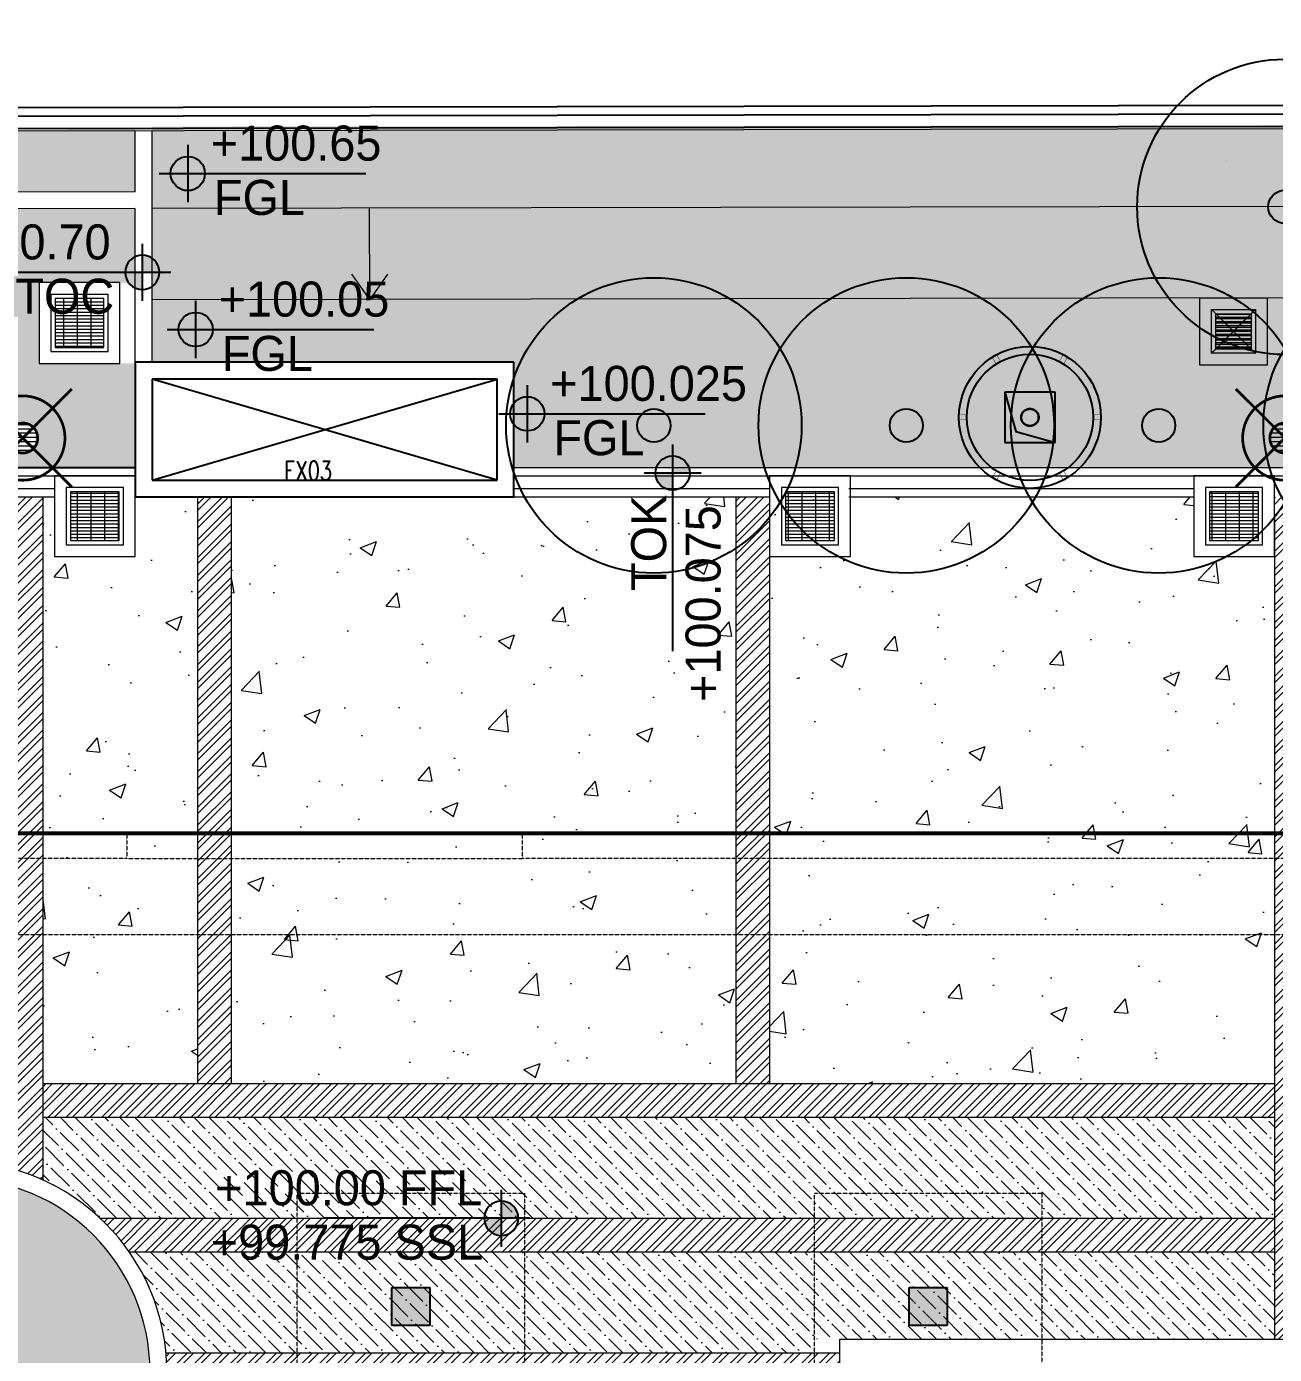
# Model space of a CAD drawing. Header units: millimetres. Extents: x 7964926 to 16080295, y -6277184 to -2986664.
# Drawn here: x 8022345 to 8037176, y -3092254 to -3076468 of the extents above; entities that cross this region are included whole.
import ezdxf

# ---------------------------------------------------------------- set-up
doc = ezdxf.new("R2010")
doc.units = ezdxf.units.MM
doc.header["$LTSCALE"] = 2000
doc.header["$MEASUREMENT"] = 0
for name, pattern in [('( Hidden )', [0.375, 0.25, -0.125]), ('1', [0, 0, 0]), ('DASHDOT', [1, 0.5, -0.25, 0, -0.25]), ('DASHED2', [0.375, 0.25, -0.125]), ('HIDDEN', [0.375, 0.25, -0.125])]:
    doc.linetypes.add(name, pattern=pattern)
for name, color, linetype in [('a-col', 8, 'DASHED2'), ('a-cutout', 8, 'Continuous'), ('a-hat col', 252, 'Continuous'), ('a-text m', 8, 'Continuous'), ('a-wall', 8, 'Continuous'), ('L - proposed trees', 74, 'Continuous'), ('L-FL', 7, 'Continuous'), ('PS$RCP', 8, 'DASHDOT')]:
    doc.layers.add(name, color=color, linetype=linetype)
for name, color, linetype, lineweight in [('BASEMENT EDGE', 4, 'Continuous', 5), ('L - paving', 9, 'Continuous', 5), ('L- MS column', 7, 'Continuous', 20), ('L-CHAMBERS', 50, 'Continuous', 5), ('L-compound wall', 7, 'Continuous', 20), ('L-ELE 1', 24, 'Continuous', 20), ('L-ELE 2', 30, 'Continuous', 15), ('L-ELE 4', 27, 'Continuous', 9), ('L-HATCH-1', 9, 'Continuous', 5), ('L-kerb', 24, 'Continuous', 13), ('L-LAWN HATCH', 96, 'Continuous', 5), ('L-lights', 213, 'Continuous', 0), ('L-Paver 400x400', 250, '1', 13), ('L-SHRUBS', 96, 'Continuous', 18), ('STR-Capital', 8, 'Continuous', 15), ('STR-Column', 250, 'Continuous', 15), ('STR-Podium Beam', 8, 'Continuous', 15), ('STR-Podium Column', 250, 'Continuous', 15), ('STR-Retaining Wall', 250, 'HIDDEN', 15)]:
    doc.layers.add(name, color=color, linetype=linetype, lineweight=lineweight)
doc.styles.add('a-100 txt m', font='romans.shx', dxfattribs={"width": 0.75, "height": 300})
doc.styles.add('Arial narrow', font='ARIALN.TTF')
doc.styles.add('Century Gothic', font='GOTHIC.TTF')
doc.styles.get("Standard").update_dxf_attribs({"font": 'romans.shx', "width": 0.75})
doc.dimstyles.new('150MM TEXT', dxfattribs={"dimtxt": 350, "dimasz": 200, "dimexe": 0, "dimexo": 0, "dimgap": 0, "dimtad": 0, "dimdec": 0, "dimdsep": 46, "dimtxsty": 'Arial narrow', "dimblk": 'ARCHTICK', "dimcen": 100, "dimclrd": 256, "dimclre": 8, "dimclrt": 6, "dimadec": 0, "dimazin": 0, "dimtfac": 1, "dimtdec": 0, "dimtofl": 0, "dimtmove": 1, "dimatfit": 3, "dimfxl": 375, "dimlwd": -1, "dimlwe": 9, "dimarcsym": 0})
pattern_1 = [(90, (0, 0), (-212.1320343, 212.1320343), [56.25, -368.0140689]), (45, (0, 0), (-212.1320343559643, 212.1320343559643), [56.25, -243.75]), (135, (0, 0), (-212.1320343559643, -212.1320343559642), [56.25, -243.75])]
pattern_2 = [(135, (0, 0), (-243.0679560328757, 66.29126073623884), [312.5, -62.5, 0, -62.5])]
pattern_3 = [(49.99999999999999, (0, 0), (1972.465502152072, -172.5683712021365), [206.25, -2268.75]), (355, (0, 0), (-381.56616743575, 2068.528367675033), [165, -1815]), (100.45144446, (164.37212275, -14.380696), (1590.899328499558, 1895.959975163731), [175.285528, -1928.140808]), (46.18420000000002, (0, 550), (2934.913659346824, -455.1780221809605), [309.3749999999999, -3403.125]), (96.63563549, (244.57604875, 512.06840575), (2570.320350604128, 2678.826152130014), [262.9284405, -2892.21284]), (351.1841639899999, (0, 550), (2570.320348900626, 2678.826150742473), [247.5, -2722.50000275]), (21, (275, 412.5), (1641.49439332577, -1107.201949329682), [206.25, -2268.75]), (326.0000000000001, (275, 412.5), (669.1171627843497, 1994.162623878846), [165, -1815]), (71.45144474, (411.7911985, 320.2331715), (2310.61153600742, 886.9606702174731), [175.2855225, -1928.140808]), (37.50000000000001, (0, 0), (33.43960212254934, 915.4580980361065), [0, -1793, 0, -1842.5, 0, -1821.875]), (7.499999999999999, (0, 0), (723.4412279659086, 1084.632207676491), [0, -1050.5, 0, -1751.75, 0, -694.375]), (327.5, (-613.25, 0), (1468.011699474125, -62.02589726954433), [0, -687.5, 0, -2145, 0, -2846.25]), (317.5, (-888.25, 0), (1603.761965691562, 275.2887014138738), [0, -893.75, 0, -1424.5, 0, -2021.25])]
pattern_4 = [(45, (0, 0), (-106.0660171779821, 106.0660171779821), []), (45, (0, 75), (-106.0660171779821, 106.0660171779821), [])]

# ---------------------------------------------------------------- blocks, each defined once
blk = doc.blocks.new('basement - column')
at = {"layer": 'a-hat col'}
h = blk.add_hatch(color=256, dxfattribs=at)
h.dxf.hatch_style = 1
h.paths.add_polyline_path([(39049.99999997858, -5399.308299992699), (38599.99999997858, -5399.308299992699), (38599.99999997858, -5849.308299992699), (39049.99999997858, -5849.308299992699)])
h = blk.add_hatch(color=256, dxfattribs=at)
h.dxf.hatch_style = 1
h.paths.add_polyline_path([(45199.99999997113, -5399.308299992234), (44749.9999999702, -5399.308299992234), (44749.9999999702, -5849.308299992234), (45199.99999997113, -5849.308299992234)])
at = {"layer": 'a-col', "linetype": 'DASHED2', "ltscale": 0.001}
for points in [[(38599.99999997858, -5399.308299992699), (39049.99999997858, -5399.308299992699), (39049.99999997858, -5849.308299992699), (38599.99999997858, -5849.308299992699)], [(44749.9999999702, -5399.308299992234), (45199.99999997113, -5399.308299992234), (45199.99999997113, -5849.308299992234), (44749.9999999702, -5849.308299992234)]]:
    blk.add_lwpolyline(points, close=True, dxfattribs=at)
blk = doc.blocks.new('tree14 pp')
at = {"layer": 'L - proposed trees', "ltscale": 2000}
for radius in [1275.302534825622, 143.4666385081149]:
    blk.add_circle((-1172.818588513415, 1330.713593520573), radius, dxfattribs=at)
blk = doc.blocks.new('CHAMBERS')
at = {"layer": 'L-Paver 400x400', "true_color": 0x636466}
h = blk.add_hatch(dxfattribs=at)
h.set_pattern_fill('ANSI32', color=251, scale=135, angle=315)
h.set_pattern_definition([(0, (0.4799343226477504, 1.417475164402276), (1.4210854715202e-14, 50.62500000000001), []), (0, (17.35493429470807, -15.45752480719239), (1.4210854715202e-14, 50.62500000000001), [])])
h.paths.add_polyline_path([(7999084.227367846, -3148057.704323237), (7998664.227367677, -3148057.704323237), (7998664.227367676, -3148477.704323041), (7999084.227367845, -3148477.704323041)])
at = {"layer": 'L-CHAMBERS', "color": 42}
for points in [[(7999274.227367846, -3148667.704323237), (7998474.227367848, -3148667.704323237), (7998474.227367848, -3147867.704323237), (7999274.227367846, -3147867.704323237)], [(7999134.227367846, -3148527.704323237), (7998614.227367848, -3148527.704323237), (7998614.227367848, -3148007.704323237), (7999134.227367846, -3148007.704323237)], [(7999084.227367846, -3148477.704323237), (7998664.227367848, -3148477.704323237), (7998664.227367848, -3148057.704323237), (7999084.227367846, -3148057.704323237)]]:
    blk.add_lwpolyline(points, close=True, dxfattribs=at)
at = {"layer": 'L-Paver 400x400', "color": 251, "linetype": '( Hidden )', "ltscale": 0.005, "true_color": 0x636466}
for p, q in [((7998614.227367848, -3148007.704323238), (7999134.227367847, -3148527.704323237)), ((7998614.227367847, -3148527.704323237), (7999134.227367847, -3148007.704323237))]:
    blk.add_line(p, q, dxfattribs=at)
blk = doc.blocks.new('A$C3B983C50')
at = {"layer": 'PS$RCP', "linetype": 'ByBlock', "const_width": 5}
for points in [[(-447.8557621135325, 715.7089344431206), (-400.9807621135325, 634.5190528383293)], [(-395.8942378864661, 745.7089344431205), (-349.0192378864662, 664.5190528383292)], [(395.8942378864674, 745.7089344431199), (349.0192378864673, 664.5190528383288)], [(447.8557621135336, 715.7089344431198), (400.9807621135336, 634.5190528383287)], [(-843.75, 30.0000000000001), (-750, 30.0000000000001)], [(843.75, 29.99999999999979), (750, 29.99999999999979)], [(-843.75, -29.9999999999999), (-750, -29.9999999999999)], [(843.75, -30.00000000000021), (750, -30.00000000000021)], [(-447.8557621135334, -715.70893444312), (-400.9807621135333, -634.519052838329)], [(-395.8942378864671, -745.70893444312), (-349.019237886467, -664.519052838329)], [(395.8942378864666, -745.7089344431201), (349.0192378864666, -664.519052838329)], [(447.8557621135329, -715.7089344431203), (400.9807621135329, -634.519052838329)]]:
    blk.add_lwpolyline(points, dxfattribs=at)
at = {"layer": 'PS$RCP', "color": 47, "linetype": 'ByBlock'}
blk.add_lwpolyline([(-299.9999999776483, -300.0000001089647), (299.9999999701977, -300.0000001080334), (299.9999999776483, 299.9999998789281), (-299.9999999701977, 299.9999998761341)], close=True, dxfattribs=at)
blk.add_lwpolyline([(-299.9999999701977, 299.9999998761341), (-167.1100230556912, -169.3367608031259), (299.9999999701977, -300.0000001080334)], dxfattribs=at)
at = {"layer": 'PS$RCP', "linetype": 'Continuous'}
for radius in [843.75, 750]:
    blk.add_circle((0, 0), radius, dxfattribs=at)
at = {"layer": 'PS$RCP', "color": 47, "linetype": 'ByBlock'}
for radius in [105, 100]:
    blk.add_circle((0, 0), radius, dxfattribs=at)
blk = doc.blocks.new('cb 1')
at = {"layer": 'L-Paver 400x400', "true_color": 0x636466}
h = blk.add_hatch(dxfattribs=at)
h.set_pattern_fill('GRATE', color=251, scale=1300)
h.set_pattern_definition([(0, (0, 0), (0, 40.625), []), (90, (0, 0), (-162.5, 9.950255243072245e-15), [])])
h.paths.add_polyline_path([(8080577.548487278, -3139539.649760513), (8079997.548487278, -3139539.649760513), (8079997.548487278, -3140119.649760513), (8080577.548487278, -3140119.649760513)])
at = {"layer": 'L-CHAMBERS', "color": 8}
blk.add_lwpolyline([(8079807.548487278, -3140309.649760513), (8080767.548487278, -3140309.649760513), (8080767.548487278, -3139349.649760513), (8079807.548487278, -3139349.649760513)], close=True, dxfattribs=at)
at = {"layer": 'L-CHAMBERS', "color": 37}
for points in [[(8079947.548487278, -3140169.649760513), (8080627.548487278, -3140169.649760513), (8080627.548487278, -3139489.649760513), (8079947.548487278, -3139489.649760513)], [(8079997.548487278, -3140119.649760513), (8080577.548487278, -3140119.649760513), (8080577.548487278, -3139539.649760513), (8079997.548487278, -3139539.649760513)]]:
    blk.add_lwpolyline(points, close=True, dxfattribs=at)
blk = doc.blocks.new('finish lvl')
h = blk.add_hatch(color=256)
edge = h.paths.add_edge_path()
edge.add_ellipse((0.03779312691722225, 0.003030802937928456), major_axis=(-0.030468540123942, 0.030468540123942), ratio=0.9999999999984531, start_angle=-45.0000000000443, end_angle=45.00000000010281)
edge.add_line((-0.005295895751714852, 0.003030802937701083), (0.03779312691722236, 0.003030802937701083))
edge.add_line((0.03779312691722225, 0.003030802937928456), (0.03779312691722225, 0.04611982560686556))
edge = h.paths.add_edge_path()
edge.add_ellipse((0.03779312691722225, 0.003030802937928456), major_axis=(-0.030468540123909, 0.030468540123909), ratio=0.9999999999995983, start_angle=134.9999999999885, end_angle=224.999999999953)
edge.add_line((0.0808821495866141, 0.003030802938383204), (0.03779312691767689, 0.003030802938383204))
edge.add_line((0.03779312691722225, 0.003030802937928456), (0.03779312691722225, -0.04005821973088135))
for p, q in [((0.03779312691676751, 0.07484584072017242), (0.03779312691722225, -0.06878423484386076)), ((-0.03402191086343009, 0.00303080293815583), (0.4857257542894331, 0.003030802937473709))]:
    blk.add_line(p, q)
blk.add_ellipse((0.037793126917677, 0.00303080293815583), major_axis=(-0.030468540123953, 0.030468540123953), ratio=0.9999999999978331, start_param=1.570796326794534, end_param=7.85398163397412)
at = {"layer": 'L-FL'}
for tag, p in [('%%P0.00', (0.1256311287966128, 0.03566715156830469)), ('FIN.LVL.', (0.1074625354408454, -0.1030079454646966))]:
    blk.add_attdef(tag, p, '', height=0.08000000000000004, dxfattribs=at)
blk = doc.blocks.new('_ArchTick')
at = {"color": 0, "linetype": 'ByBlock', "const_width": 0.15}
blk.add_lwpolyline([(-0.5, -0.5), (0.5, 0.5)], dxfattribs=at)
blk = doc.blocks.new('PL')
at = {"layer": 'L-lights'}
h = blk.add_hatch(dxfattribs=at)
h.set_pattern_fill('ANSI31', color=256, scale=32.5, style=0)
h.set_pattern_definition([(45, (5.943405767538934e-11, 1.438422714272747e-11), (-72.96458098368686, 72.96458098368687), [])])
edge = h.paths.add_edge_path()
edge.add_arc((-1.980708930204855e-10, -4.792233276873503e-11), 358.6952379030135, 89.65216382012761, 276.0669623147895)
edge.add_arc((-2.005542398819671e-10, -4.804645570288812e-11), 358.6952379030137, 276.0669623147899, 449.6521638201272)
at = {"layer": 'L-lights', "const_width": 65}
for points in [[(1.270153404675511e-09, -1658.684768646848), (1.270153404675511e-09, 1658.684768646877)], [(1658.676649893507, -2.17758473526645), (-1658.692887400218, -2.17758473526645)]]:
    blk.add_lwpolyline(points, dxfattribs=at)
for points in [[(6.123636782694438, 1008.676649893462, 1.057607136263516), (106.6097079497425, -1003.045588763812, 0.9455306849885294)], [(2.177584735642948, 358.6886279476718, 1.057607136266735), (37.91075155247358, -356.686204682835, 0.945530684985646)]]:
    blk.add_lwpolyline(points, format="xyb", close=True, dxfattribs=at)

msp = doc.modelspace()

# ---------------------------------------------------------------- hatches: boundary and pattern name
at = {"layer": 'L - paving'}
h = msp.add_hatch(dxfattribs=at)
h.set_pattern_fill('ANSI36', color=37, scale=1000)
h.set_pattern_definition([(45, (0, 0), (66.29126073623883, 243.0679560328757), [312.5, -62.5, 0, -62.5])])
h.paths.add_polyline_path([(7997249.074818747, -3079450.781056559), (7997249.074818747, -3078947.259134057), (7999248.191041872, -3078947.259134057), (7999248.191041872, -3079450.781056559)], flags=16)
h.paths.add_polyline_path([(8000120.749534364, -3079437.903099489), (8000120.749534364, -3078934.381176987), (8002119.865757489, -3078934.381176987), (8002119.865757489, -3079437.903099489)], flags=16)
h.paths.add_polyline_path([(8015248.975869657, -3079419.059175863), (8015248.975869657, -3078915.539684138), (8017248.092705024, -3078915.539684138), (8017248.092705024, -3079419.059175863)], flags=16)
h.paths.add_polyline_path([(8018120.650600929, -3079406.184710537), (8018120.650600929, -3078902.665218813), (8020119.767436298, -3078902.665218813), (8020119.767436298, -3079406.184710537)], flags=16)
h.paths.add_polyline_path([(7999236.281565578, -3080456.148354679), (7999236.281565577, -3081256.148354679), (7998436.281565577, -3081256.148354679), (7998436.28156558, -3080456.148354679)], flags=16)
h.paths.add_polyline_path([(8022495, -3080470.582524748), (8022495, -3079512), (8023637.09278323, -3079512), (8023636.13291458, -3080473.417475252)])
h.paths.add_polyline_path([(7993153.390556415, -3080728.489988937), (7993153.390556415, -3080434.644197211), (7993447.236348141, -3080434.644197211), (7993447.236348141, -3080728.489988937)], flags=16)
h.paths.add_polyline_path([(8007659.239768441, -3081506.429194984), (8007659.239768441, -3081212.583403259), (8007953.085560167, -3081212.583403259), (8007953.085560166, -3081506.429194984)], flags=16)
h.paths.add_polyline_path([(8022154.155840304, -3081211.818119368), (8022448.001632031, -3081211.818119368), (8022448.001632032, -3081505.663911093), (8022154.155840305, -3081505.663911093)], flags=16)
h.paths.add_polyline_path([(8017889.5264934, -3079143.184578412), (8017889.526493399, -3079543.184578412), (8017489.5264934, -3079543.184578412), (8017489.5264934, -3079143.184578412)], flags=16)
h.paths.add_polyline_path([(8020361.119944169, -3079138.130784723), (8020761.119944172, -3079138.130784723), (8020761.119944169, -3079538.130784723), (8020361.119944169, -3079538.130784723)], flags=16)
h.paths.add_polyline_path([(7999889.625441276, -3079174.903400296), (7999889.625441276, -3079574.903400296), (7999489.625441276, -3079574.903400296), (7999489.625441276, -3079174.903400296)], flags=16)
h.paths.add_polyline_path([(7997011.945462164, -3079179.957342869), (7997011.945462164, -3079579.95734287), (7996611.945462164, -3079579.957342869), (7996611.945462165, -3079179.957342869)], flags=16)
edge = h.paths.add_edge_path()
edge.add_arc((7997107.168890866, -3072809.965250082), 8900.000000033015, 253.9687286929818, 267.6113843061678)
edge.add_line((7996736.242402124, -3081702.232314253), (7996736.242402124, -3080509.965250114))
edge.add_line((7996736.242402124, -3080509.965250114), (7998136.242402124, -3080509.965250114))
edge.add_line((7998136.242402124, -3080509.965250114), (7998136.242402124, -3081709.965250114))
edge.add_line((7998136.242402124, -3081709.965250114), (8001236.231986996, -3081709.965250114))
edge.add_line((8001236.231986996, -3081709.965250114), (8001236.231986996, -3080509.961197409))
edge.add_line((8001236.231986996, -3080509.961197409), (8002636.231986996, -3080509.961197409))
edge.add_line((8002636.231986996, -3080509.961197409), (8002636.231986996, -3081709.965250114))
edge.add_line((8002636.231986996, -3081709.965250114), (8005736.221571866, -3081709.965250115))
edge.add_line((8005736.221571866, -3081709.965250115), (8005736.221571866, -3080509.961197409))
edge.add_line((8005736.221571866, -3080509.961197409), (8007136.221571866, -3080509.961197409))
edge.add_line((8007136.221571866, -3080509.961197409), (8007136.221571866, -3081711.183978076))
edge.add_line((8007136.221571866, -3081711.183978076), (8010236.211156739, -3081711.183978076))
edge.add_line((8010236.211156739, -3081711.183978076), (8010236.211156739, -3080509.961197409))
edge.add_line((8010236.211156739, -3080509.961197409), (8011636.211156739, -3080509.961197409))
edge.add_line((8011636.211156739, -3080509.961197409), (8011636.211156739, -3081709.965250114))
edge.add_line((8011636.211156739, -3081709.965250114), (8011636.691091063, -3081709.965250114))
edge.add_line((8011636.691091063, -3081709.965250114), (8011636.691091063, -3080909.965250114))
edge.add_line((8011636.691091063, -3080909.965250114), (8012436.691091059, -3080909.965250114))
edge.add_line((8012436.691091059, -3080909.965250114), (8012436.69109106, -3081709.965250114))
edge.add_line((8012436.69109106, -3081709.965250114), (8014736.20074161, -3081709.965250114))
edge.add_line((8014736.20074161, -3081709.965250114), (8014736.20074161, -3080509.961197409))
edge.add_line((8014736.20074161, -3080509.961197409), (8016136.20074161, -3080509.961197409))
edge.add_line((8016136.20074161, -3080509.961197409), (8016136.20074161, -3081709.965250114))
edge.add_line((8016136.20074161, -3081709.965250114), (8019236.190326482, -3081709.965250114))
edge.add_line((8019236.190326482, -3081709.965250114), (8019236.190326482, -3080509.961197409))
edge.add_line((8019236.190326482, -3080509.961197409), (8020636.190326482, -3080509.961197409))
edge.add_line((8020636.190326482, -3080509.961197409), (8020636.190326482, -3081709.965250114))
edge.add_line((8020636.190326482, -3081709.965250114), (8023636.132914577, -3081709.965250114))
edge.add_line((8023636.132914577, -3081709.965250114), (8023636.132914577, -3078632.710545036))
edge.add_line((8023636.132914577, -3078632.710545036), (8021648.36460353, -3078636.213730468))
edge.add_line((8021648.36460353, -3078636.213730468), (8021648.36460353, -3079296.460845813))
edge.add_line((8021648.36460353, -3079296.460845813), (8020848.364603532, -3079296.460845814))
edge.add_line((8020848.364603532, -3079296.460845814), (8020848.364603532, -3078637.62362735))
edge.add_line((8020848.364603532, -3078637.62362735), (8014852.052290519, -3078648.191354899))
edge.add_line((8014852.052290519, -3078648.191354899), (8014852.052290519, -3079148.249686065))
edge.add_line((8014852.052290519, -3079148.249686065), (8015011.846533956, -3079148.249686066))
edge.add_line((8015011.846533956, -3079148.249686066), (8015011.846533956, -3079548.249686066))
edge.add_line((8015011.846533956, -3079548.249686066), (8014852.05229052, -3079548.249686066))
edge.add_line((8014852.05229052, -3079548.249686066), (8014852.052290519, -3079869.391626773))
edge.add_line((8014852.052290519, -3079869.391626773), (8002535.810662931, -3079869.391626773))
edge.add_line((8002535.810662931, -3079869.391626773), (8002535.810662931, -3078669.897143247))
edge.add_line((8002535.810662931, -3078669.897143247), (7992415.753012392, -3078687.732440415))
edge.add_line((7992415.753012392, -3078687.732440415), (7992419.853438568, -3081014.385532883))
edge.add_arc((7992136.253626428, -3090109.965291854), 9100.000000288415, 73.96872869324079, 88.21409848758742, ccw=False)
h = msp.add_hatch(dxfattribs=at)
h.set_pattern_fill('AR-CONC', color=252, scale=275)
h.set_pattern_definition(pattern_3)
h.paths.add_polyline_path([(8024376.190325208, -3089034.96646662), (8024376.190325207, -3082059.965250115), (8022536.190326479, -3082059.965250115), (8022536.190326478, -3089034.96646662)])
h.paths.add_polyline_path([(8022676.132914586, -3082059.965250115), (8023636.132914588, -3082059.965250115), (8023636.132914588, -3082769.965250115), (8022676.132914586, -3082769.965250115)], flags=16)
h = msp.add_hatch(dxfattribs=at)
h.set_pattern_fill('AR-CONC', color=252, scale=275)
h.set_pattern_definition(pattern_3)
h.paths.add_polyline_path([(8024776.190325204, -3089034.96646662), (8030776.190325206, -3089034.96646662), (8030776.190325206, -3082059.965250115), (8030776.057636308, -3082059.965250115), (8030776.057636305, -3082059.965250115), (8029816.057636306, -3082059.965250116), (8029816.057636308, -3082059.965250114), (8024776.190325205, -3082059.965250115)])
h = msp.add_hatch(dxfattribs=at)
h.set_pattern_fill('AR-CONC', color=252, scale=275)
h.set_pattern_definition(pattern_3)
h.paths.add_polyline_path([(8031176.190325204, -3089034.96646662), (8037176.190325206, -3089034.96646662), (8037176.190325206, -3082059.965250115), (8037176.057636308, -3082059.965250115), (8037176.057636306, -3082769.965250115), (8036216.057636307, -3082769.965250115), (8036216.057636308, -3082059.965250114), (8031176.190325205, -3082059.965250115)])
h = msp.add_hatch(dxfattribs=at)
h.set_pattern_fill('ANSI36', color=256, scale=1000, angle=90)
h.set_pattern_definition(pattern_2)
edge = h.paths.add_edge_path()
edge.add_arc((8021511.253629586, -3092459.965294701), 2499.99999999098, 46.8863547559439, 65.93781281787042)
edge.add_arc((8013499.366281778, -3089737.722294053), 9041.894154765123, 357.2140213730132, 361.9188318128187)
edge.add_line((8022536.190326481, -3089434.96646662), (8037176.190325208, -3089434.96646662))
edge.add_line((8037176.190325208, -3089434.96646662), (8037176.190325206, -3090634.96646662))
edge.add_line((8037176.190325206, -3090634.96646662), (8023219.872743798, -3090634.966466619))
h = msp.add_hatch(dxfattribs=at)
h.set_pattern_fill('ANSI36', color=256, scale=1000, angle=90)
h.set_pattern_definition(pattern_2)
edge = h.paths.add_edge_path()
edge.add_arc((8021511.253626476, -3092459.965291798), 2499.999999996781, 5.163580056214847, 34.75019298418104)
edge.add_line((8023565.366171646, -3091034.96646662), (8031660.632688902, -3091034.96646662))
edge.add_line((8031660.632688902, -3091034.96646662), (8031660.6326889, -3092234.96646662))
edge.add_line((8031660.6326889, -3092234.96646662), (8024001.108146052, -3092234.966466619))
h = msp.add_hatch(dxfattribs=at)
h.set_pattern_fill('ANSI36', color=256, scale=1000, angle=90)
h.set_pattern_definition(pattern_2)
h.paths.add_polyline_path([(8031661.253626466, -3091034.96646662), (8031661.253626466, -3092072.465301824), (8037176.190325206, -3092072.465301824), (8037176.190325208, -3091034.96646662)])
at = {"layer": 'L-HATCH-1'}
h = msp.add_hatch(dxfattribs=at)
h.set_pattern_fill('STEEL', color=26, scale=1200)
h.set_pattern_definition(pattern_4)
edge = h.paths.add_edge_path()
edge.add_arc((8021511.253626479, -3092459.965291787), 2499.999999986736, 65.79675575097255, 75.52398611548934)
edge.add_line((8022136.190326481, -3090039.334357315), (8022136.19032648, -3082059.965250115))
edge.add_line((8022136.19032648, -3082059.965250115), (8022536.190326482, -3082059.965250115))
edge.add_line((8022536.190326482, -3082059.965250115), (8022536.190326484, -3090179.723032527))
h = msp.add_hatch(dxfattribs=at)
h.set_pattern_fill('STEEL', color=26, scale=1200)
h.set_pattern_definition(pattern_4)
h.paths.add_polyline_path([(8024376.190325207, -3089034.96646662), (8024776.190325208, -3089034.966466619), (8024776.190325208, -3082059.965250115), (8024376.190325206, -3082059.965250115)])
h = msp.add_hatch(dxfattribs=at)
h.set_pattern_fill('STEEL', color=26, scale=1200)
h.set_pattern_definition(pattern_4)
h.paths.add_polyline_path([(8030776.190325207, -3089034.966466619), (8031176.190325209, -3089034.96646662), (8031176.190325208, -3082059.965250115), (8030776.190325206, -3082059.965250115)])
h = msp.add_hatch(dxfattribs=at)
h.set_pattern_fill('STEEL', color=26, scale=1200)
h.set_pattern_definition(pattern_4)
h.paths.add_polyline_path([(8037176.190325207, -3092072.465301824), (8037576.190325208, -3092072.465301824), (8037576.190325208, -3082059.965250115), (8037176.190325206, -3082059.965250115)])
h = msp.add_hatch(dxfattribs=at)
h.set_pattern_fill('STEEL', color=26, scale=1200)
h.set_pattern_definition(pattern_4)
h.paths.add_polyline_path([(8022536.190326482, -3089434.966466623), (8022536.190326482, -3089034.966466623), (8037176.190325208, -3089034.966466622), (8037176.190325208, -3089434.966466623)])
h = msp.add_hatch(dxfattribs=at)
h.set_pattern_fill('STEEL', color=26, scale=1200)
h.set_pattern_definition(pattern_4)
edge = h.paths.add_edge_path()
edge.add_arc((8021511.253626525, -3092459.965291752), 2499.999999930479, 34.75019298386862, 46.88635465839235)
edge.add_line((8023219.872743804, -3090634.966466623), (8037176.190325208, -3090634.966466622))
edge.add_line((8037176.190325208, -3090634.966466622), (8037176.190325208, -3091034.966466623))
edge.add_line((8037176.190325208, -3091034.966466623), (8023565.366171649, -3091034.966466623))
h = msp.add_hatch(dxfattribs=at)
h.set_pattern_fill('STEEL', color=26, scale=1200)
h.set_pattern_definition(pattern_4)
h.paths.add_polyline_path([(8032011.25362647, -3092634.966466622), (8032011.25362647, -3092234.966466621), (8024011.253626473, -3092234.966466622), (8024011.253626474, -3092634.966466622)])
at = {"layer": 'L-LAWN HATCH'}
h = msp.add_hatch(dxfattribs=at)
h.set_pattern_fill('GRASS', color=256, scale=250)
h.set_pattern_definition([(90, (-42091.92941885628, 975.8508951589465), (-176.77669525, 176.77669525), [46.875, -306.6783907499999]), (45, (-42091.92941885628, 975.8508951589465), (-176.7766952966369, 176.7766952966369), [46.875, -203.125]), (135, (-42091.92941885628, 975.8508951589465), (-176.7766952966369, -176.7766952966369), [46.875, -203.125])])
h.paths.add_polyline_path([(7981744.203495719, -3078506.539360318), (8023636.204751026, -3078432.710107839), (8023636.132914577, -3077689.785242005), (7981076.993451243, -3077811.341781731), (7979722.299350089, -3088609.678004609), (7980466.373510745, -3088703.774746139)])
h = msp.add_hatch(dxfattribs=at)
h.set_pattern_fill('GRASS', color=256, scale=300)
h.set_pattern_definition(pattern_1)
h.paths.add_polyline_path([(8023836.266968619, -3078632.394238943), (8086892.232746023, -3078521.266226956), (8086892.232746023, -3077596.228386074), (8023836.018267598, -3077657.393877757)])
h = msp.add_hatch(dxfattribs=at)
h.set_pattern_fill('GRASS', color=256, scale=250)
h.set_pattern_definition([(90, (-9.313225746154785e-10, 101.0593296098523), (-176.77669525, 176.77669525), [46.875, -306.6783907499999]), (45, (-9.313225746154785e-10, 101.0593296098523), (-176.7766952966369, 176.7766952966369), [46.875, -203.125]), (135, (-9.313225746154785e-10, 101.0593296098523), (-176.7766952966369, -176.7766952966369), [46.875, -203.125])])
h.paths.add_polyline_path([(8023838.179138297, -3079717.392553968), (8086903.015400528, -3079641.651666423), (8086919.099973368, -3078522.20233643), (8023836.266968619, -3078632.394238943)])
h = msp.add_hatch(dxfattribs=at)
h.set_pattern_fill('GRASS', color=256, scale=300)
h.set_pattern_definition(pattern_1)
h.paths.add_polyline_path([(8070802.115992428, -3079658.225630755), (8070802.115992427, -3080459.96270037), (8075231.992606075, -3080459.96270037), (8075231.992606074, -3081709.965250115), (8088673.884503366, -3081709.965250115), (8088673.884503366, -3080559.965179924), (8086190.790704894, -3080574.857942481), (8086191.184097411, -3079607.503419814), (8023839.463245292, -3079717.390290895), (8023836.132914577, -3080459.965250116), (8028136.254767038, -3080459.965250116), (8028136.254767038, -3081709.965250115), (8070731.992606069, -3081709.965250114), (8070731.99260607, -3080618.225630755), (8069842.115992427, -3080618.225630755), (8069842.115992427, -3079658.225630755)])
at = {"layer": 'L-SHRUBS'}
h = msp.add_hatch(dxfattribs=at)
h.set_pattern_fill('GRASS', color=256, scale=200)
h.set_pattern_definition([(90, (0, 0), (-141.4213562, 141.4213562), [37.5, -245.3427126]), (45, (0, 0), (-141.4213562373095, 141.4213562373095), [37.5, -162.5]), (135, (0, 0), (-141.4213562373095, -141.4213562373095), [37.5, -162.5])])
edge = h.paths.add_edge_path()
edge.add_arc((8021507.648700813, -3092467.856514115), 2307.983953381933, 356.4699669139867, 448.4397874372854)
edge.add_line((8021361.245882259, -3090159.965291813), (8020686.190326483, -3090159.9652918))
edge.add_line((8020686.190326482, -3090309.965291698), (8020686.190326482, -3090859.964116236))
edge.add_line((8020686.190326482, -3090859.964116235), (8020686.190326482, -3090859.965291601))
edge.add_line((8020686.190326482, -3090859.965291602), (8020986.253626466, -3090859.965291602))
edge.add_line((8020986.253626466, -3090859.965291602), (8020986.253626466, -3091559.965291603))
edge.add_line((8020986.253626466, -3091559.965291602), (8021186.253626468, -3091559.965291601))
edge.add_line((8020811.316877089, -3091559.965291602), (8020811.316877099, -3099734.965291604))
edge.add_line((8021186.253626477, -3099734.965291603), (8020986.253626466, -3099734.965291603))
edge.add_line((8020986.253626466, -3099734.965291603), (8020986.253626466, -3100434.965291603))
edge.add_line((8020986.253625648, -3100559.965375145), (8020686.190375025, -3100559.965375145))
edge.add_line((8020686.190375842, -3100434.965291603), (8020686.190375842, -3100434.965332885))
edge.add_line((8020686.190375024, -3100559.965373179), (8020386.190375022, -3100559.965373179))
edge.add_line((8020386.19037502, -3100559.965377148), (8016886.190375036, -3100559.965344312))
edge.add_line((8016886.190375855, -3100434.965300048), (8016886.190375855, -3100562.500000001))
edge.add_line((8016886.190375855, -3100562.500000001), (8014511.316877096, -3100562.499999998))
edge.add_line((8014511.316877096, -3100562.499999998), (8014511.316877095, -3103059.965281996))
edge.add_line((8014386.120937575, -3103059.965281996), (8015036.253626474, -3103059.965281996))
edge.add_line((8015036.253626473, -3103059.965281996), (8015036.253626477, -3101659.965291603))
edge.add_line((8015036.253626477, -3101659.965291603), (8023811.253626471, -3101659.965291603))
edge.add_line((8023811.253626471, -3101659.965291603), (8023811.253626472, -3092609.963078164))
h.paths.add_polyline_path([(8019078.504862023, -3100664.938575386), (8019878.504862021, -3100664.938575386), (8019878.504862021, -3101464.938575386), (8019078.504862023, -3101464.938575386)], flags=16)
h.paths.add_polyline_path([(8022713.055735365, -3095151.003287041), (8021913.535669689, -3095151.003287041), (8021913.535669689, -3095949.585811876), (8022713.055735365, -3095949.585811876)], flags=16)
h.paths.add_polyline_path([(8023211.25362647, -3101409.965291603), (8023561.25362647, -3101409.965291603), (8023561.25362647, -3101059.965291603), (8023211.25362647, -3101059.965291603)], flags=16)

# ---------------------------------------------------------------- linework, layer by layer
at = {"layer": 'a-cutout', "linetype": 'HIDDEN', "ltscale": 2000}
for p, q in [((8028136.254767038, -3080459.965291393), (8023636.13291458, -3080459.965291393)), ((8023636.13291458, -3080459.965291393), (8023636.13291458, -3082059.965291392)), ((8028136.254767038, -3080459.965250116), (8023636.13291458, -3080459.965250116)), ((8023836.132914577, -3080659.965291392), (8023836.132914577, -3081859.965291392)), ((8023836.132914577, -3081859.965291392), (8027936.254767038, -3080659.965291394)), ((8027936.254767038, -3081859.965291392), (8023836.132914577, -3080659.965291392)), ((8027936.254808314, -3080659.965250117), (8023836.132914577, -3080659.965250115)), ((8028136.254767038, -3080659.965250117), (8028133.015051167, -3080659.965250117)), ((8023836.132914577, -3081859.965250115), (8027936.254808314, -3081859.965250115)), ((8028136.254767038, -3082059.965250115), (8028136.254767038, -3081859.965250115)), ((8023636.13291458, -3082059.965291392), (8028136.254767038, -3082059.965291392))]:
    msp.add_line(p, q, dxfattribs=at)
for points in [[(8028136.254767038, -3081859.965250115), (8028136.254767038, -3080459.965250116)], [(8027936.254808314, -3081859.965250115), (8027936.254808314, -3080659.965250117)]]:
    msp.add_lwpolyline(points, dxfattribs=at)
at = {"layer": 'a-wall'}
for p, q in [((8023836.132914577, -3081859.965291392), (8027936.254808314, -3081859.965291392)), ((8028136.254767038, -3082059.965291392), (8028136.254767038, -3081859.965291392))]:
    msp.add_line(p, q, dxfattribs=at)
at = {"layer": 'BASEMENT EDGE', "color": 2, "linetype": '( Hidden )', "ltscale": 0.01, "const_width": 50}
msp.add_lwpolyline([(7981805.827278946, -3086059.967953469), (7976491.006109476, -3129797.46565373), (7978510.206521805, -3129797.46565373), (7978510.206521805, -3137797.465291389), (7982586.190326475, -3137797.465291393), (7982586.190326475, -3145584.965291392), (8038276.190326475, -3145584.965291392), (8038276.190326475, -3143084.965291393), (8166136.190326478, -3143084.965291393), (8166136.191441908, -3086059.965282003)], close=True, dxfattribs=at)
at = {"layer": 'L- MS column', "lineweight": 25}
msp.add_lwpolyline([(8036600.931564141, -3078059.860904398), (8036600.755327307, -3078059.861214993)], dxfattribs=at)
at = {"layer": 'L-compound wall', "color": 7, "lineweight": 25}
msp.add_line((8175894.173612098, -3077264.37366557), (7980951.335808288, -3077607.935289741), dxfattribs=at)
at = {"layer": 'L-compound wall', "lineweight": 25}
msp.add_lwpolyline([(8175893.586245873, -3077164.374301981), (7980862.945159239, -3077508.090668121), (7978305.124828079, -3097896.607832287), (7976331.01029449, -3114636.526972916), (7971810.414036102, -3151672.070342278), (7992932.742771153, -3151954.453417468), (8024764.788228069, -3151685.265464583), (8063758.699941444, -3151406.280851228), (8108734.296880024, -3151866.177734863), (8174286.973501227, -3153236.992930519), (8175095.256693388, -3114965.032729664), (8270296.784206889, -3115122.376169953), (8270280.009804663, -3116338.856435483), (8274728.881882717, -3116451.333088821), (8275279.372631292, -3076529.724445269), (8270829.795642485, -3076468.367926075)], close=True, dxfattribs=at)
for points in [[(8270829.928331669, -3076468.36793568), (8270829.928331386, -3076468.367935676), (8175893.718934774, -3077164.374311582), (7980863.07784814, -3077508.090677722), (7978305.25751698, -3097896.607841888), (7976331.142983392, -3114636.526982518), (7971810.546725001, -3151672.070351879), (7992932.875460055, -3151954.45342707), (8024764.920916971, -3151685.265474184), (8063758.832630344, -3151406.280860829), (8108734.429568924, -3151866.177744464), (8174287.106190126, -3153236.992940121), (8175095.389382288, -3114965.032739266), (8270296.916895788, -3115122.376179554), (8270280.142493565, -3116338.856445082)], [(8175894.925238416, -3077414.372573871), (7981058.521210873, -3077757.746622231), (7978568.982863449, -3097601.984588814), (7978444.955071006, -3097586.424810406)]]:
    msp.add_lwpolyline(points, dxfattribs=at)
at = {"layer": 'L-compound wall'}
msp.add_lwpolyline([(8175894.969297625, -3077439.372535047), (7981080.585700911, -3077782.707775236), (7978593.788421935, -3097605.096544496)], dxfattribs=at)
at = {"layer": 'L-ELE 1'}
for p, q in [((8032011.190375842, -3094159.965332877), (8032011.190375844, -3092072.465301824)), ((8032011.190375844, -3092072.465301824), (8037976.190325204, -3092072.465301824))]:
    msp.add_line(p, q, dxfattribs=at)
msp.add_arc((8021511.253626473, -3092459.965291799), 2500, 0, 90, dxfattribs=at)
at = {"layer": 'L-ELE 2'}
for p, q in [((8023636.132914577, -3078632.710545036), (7981922.17336992, -3078706.226021949)), ((8023636.000225682, -3081959.965291648), (8023636.132914584, -3081959.965291648))]:
    msp.add_line(p, q, dxfattribs=at)
for points in [[(8023636.132914577, -3078432.710234442), (8023636.132914577, -3077707.709108534)], [(8023836.132914577, -3080459.965250116), (8023836.132914577, -3077707.356634314)], [(8023636.132914577, -3078432.710234442), (7981745.657449623, -3078506.536797911), (7980466.352934313, -3088703.938761937)], [(8023636.132914577, -3080459.965250116), (8023636.132914577, -3078632.710545036)]]:
    msp.add_lwpolyline(points, dxfattribs=at)
msp.add_arc((8021511.253626473, -3092459.965291799), 2300, 0, 90, dxfattribs=at)
at = {"layer": 'L-ELE 4'}
for points in [[(8022536.190326482, -3082059.965250115), (8022536.190326482, -3090179.723032526)], [(8024376.190325208, -3082059.965291392), (8024376.190325208, -3089034.96646662)], [(8024776.190325208, -3082059.965291392), (8024776.190325208, -3089034.96646662)], [(8030776.190325208, -3082059.965250115), (8030776.190325208, -3089034.96646662)], [(8031176.190325208, -3082209.965291648), (8031176.190325208, -3089034.96646662)], [(8037176.190325208, -3082259.965291648), (8037176.190325208, -3092072.46530182)], [(8022536.190326482, -3089034.96646662), (8037176.190325208, -3089034.96646662)], [(8022536.190326482, -3089434.96646662), (8037176.190325208, -3089434.96646662)], [(8023219.872743799, -3090634.96646662), (8037176.190325208, -3090634.96646662)], [(8023565.366171646, -3091034.96646662), (8037176.190325208, -3091034.96646662)], [(8024001.108146052, -3092234.96646662), (8032011.190375844, -3092234.96646662)]]:
    msp.add_lwpolyline(points, dxfattribs=at)
at = {"layer": 'L-ELE 4', "color": 2, "linetype": '( Hidden )', "ltscale": 0.01, "const_width": 50}
msp.add_lwpolyline([(7981805.827280783, -3086059.967953469), (7976491.006111314, -3129797.46565373), (7978510.206523643, -3129797.46565373), (7978510.206523643, -3137797.465291389), (7982586.190328312, -3137797.465291393), (7982586.190328312, -3145584.965291392), (8038276.190328312, -3145584.965291392), (8038276.190328312, -3143084.965291393), (8166136.190328316, -3143084.965291393), (8166136.191443746, -3086059.965282003)], close=True, dxfattribs=at)
at = {"layer": 'L-kerb'}
for p, q in [((7999016.190326486, -3081809.965250115), (8023636.132914588, -3081809.965250115)), ((8028136.25476704, -3081709.965250115), (8070731.992606068, -3081709.965250115)), ((8028136.254767042, -3081709.965250115), (8070731.992606068, -3081709.965250115)), ((8028136.254767042, -3081809.965250115), (8051653.461128458, -3081809.965250115)), ((8012276.323015392, -3081959.965250115), (8022676.132914586, -3081959.965250115)), ((8028136.254767039, -3081959.965250115), (8031176.32301411, -3081959.965250115)), ((8032116.455703016, -3081959.965250115), (8036216.32301411, -3081959.965250115))]:
    msp.add_line(p, q, dxfattribs=at)
at = {"layer": 'L-kerb', "color": 252}
for p, q in [((8012276.323015392, -3082059.965250115), (8022676.132914586, -3082059.965250115)), ((8023636.132914579, -3082059.965250115), (8031176.32301411, -3082059.965250115)), ((8032116.455703016, -3082059.965250115), (8036216.32301411, -3082059.965250115))]:
    msp.add_line(p, q, dxfattribs=at)
at = {"layer": 'L-kerb', "lineweight": 25}
msp.add_lwpolyline([(8020636.190326482, -3081709.965250114), (8023636.13291458, -3081709.965250114)], dxfattribs=at)
at = {"layer": 'L-LAWN HATCH'}
for points in [[(8086892.232746023, -3078521.266226956), (8023836.266968619, -3078632.394238943)], [(8086892.232746023, -3079606.267911933), (8023838.179138297, -3079717.392553968)]]:
    msp.add_lwpolyline(points, dxfattribs=at)
at = {"layer": 'STR-Capital', "linetype": 'HIDDEN', "ltscale": 0.005}
msp.add_lwpolyline([(8021786.057686955, -3099409.965240722), (8021786.057686955, -3087259.965240723), (8037486.057686951, -3087259.965240723)], dxfattribs=at)
msp.add_lwpolyline([(8021786.057686955, -3099409.965240722), (8021786.057686955, -3087259.965240723), (8037486.057686951, -3087259.965240723)], dxfattribs=at)
for points in [[(8025561.057686945, -3090334.96524072), (8028261.057686945, -3090334.96524072), (8028261.057686945, -3093034.96524072), (8025561.057686945, -3093034.96524072)], [(8025561.057686945, -3090334.96524072), (8028261.057686945, -3090334.96524072), (8028261.057686945, -3093034.96524072), (8025561.057686945, -3093034.96524072)], [(8031711.057686945, -3090334.965240719), (8034411.057686945, -3090334.965240719), (8034411.057686945, -3093034.965240719), (8031711.057686945, -3093034.965240719)], [(8031711.057686945, -3090334.965240719), (8034411.057686945, -3090334.965240719), (8034411.057686945, -3093034.965240719), (8031711.057686945, -3093034.965240719)]]:
    msp.add_lwpolyline(points, close=True, dxfattribs=at)
at = {"layer": 'STR-Podium Beam', "linetype": 'HIDDEN', "lineweight": 5, "ltscale": 0.005}
for p, q in [((8023535.937024441, -3086059.965240628), (8028235.936976902, -3086059.965240628)), ((8023535.937024441, -3086059.965240628), (8028235.936976902, -3086059.965240628)), ((8023535.937024441, -3086359.965240628), (8028235.936976902, -3086359.965240628)), ((8023535.937024441, -3086359.965240628), (8028235.936976902, -3086359.965240628))]:
    msp.add_line(p, q, dxfattribs=at)
at = {"layer": 'STR-Podium Column', "color": 8, "linetype": 'ByBlock', "ltscale": 0.005}
for points in [[(8026686.057686945, -3091459.96524072), (8027136.057686945, -3091459.96524072), (8027136.057686945, -3091909.96524072), (8026686.057686945, -3091909.96524072)], [(8026686.057686945, -3091459.96524072), (8027136.057686945, -3091459.96524072), (8027136.057686945, -3091909.96524072), (8026686.057686945, -3091909.96524072)], [(8032836.057686945, -3091459.96524072), (8033286.057686945, -3091459.96524072), (8033286.057686945, -3091909.96524072), (8032836.057686945, -3091909.96524072)], [(8032836.057686945, -3091459.96524072), (8033286.057686945, -3091459.96524072), (8033286.057686945, -3091909.96524072), (8032836.057686945, -3091909.96524072)]]:
    msp.add_lwpolyline(points, close=True, dxfattribs=at)
at = {"layer": 'STR-Retaining Wall', "linetype": 'HIDDEN', "ltscale": 0.005}
for p, q in [((8023535.937024441, -3086059.965240727), (8023535.937024441, -3086359.965240723)), ((8023535.937024441, -3086059.965240727), (8023535.937024441, -3086359.965240723)), ((8028235.936976902, -3086059.965240727), (8028235.936976902, -3086359.965240723)), ((8028235.936976902, -3086059.965240727), (8028235.936976902, -3086359.965240723)), ((8023535.937024441, -3086359.965240723), (7988386.057686957, -3086359.965240723)), ((8023535.937024441, -3086359.965240723), (7988386.057686957, -3086359.965240723)), ((8070931.796715934, -3086359.965240723), (8028235.936976902, -3086359.965240723)), ((8070931.796715934, -3086359.965240723), (8028235.936976902, -3086359.965240723))]:
    msp.add_line(p, q, dxfattribs=at)
at = {"layer": 'STR-Retaining Wall', "linetype": 'Continuous'}
for points in [[(7988386.057686957, -3086059.965240727), (8023535.937024441, -3086059.965240727)], [(7988386.057686957, -3086059.965240727), (8023535.937024441, -3086059.965240727)], [(8028235.936976902, -3086059.965240727), (8070931.796715934, -3086059.965240727)], [(8028235.936976902, -3086059.965240727), (8070931.796715934, -3086059.965240727)]]:
    msp.add_lwpolyline(points, dxfattribs=at)

# ---------------------------------------------------------------- block references
at = {"layer": 'L - proposed trees', "color": 1, "xscale": 1.377, "yscale": 1.377, "zscale": 1.377}
for p in [(8038915.72652369, -3080444.281698321), (8031415.72652369, -3083042.357909674), (8034415.72652369, -3083042.357909674), (8037415.72652369, -3083042.357909674), (8040415.72652369, -3083042.357909674)]:
    msp.add_blockref('tree14 pp', p, dxfattribs=at)
at = {"layer": 'L-CHAMBERS', "color": 8}
for name, p in [('cb 1', (-57312.5484872777, 59837.6497605131)), ('CHAMBERS', (37815.16293162946, 68175.79363114899)), ('cb 1', (-57131.41557269171, 57539.68451039819)), ('cb 1', (-48631.09278426506, 57539.68451039819)), ('cb 1', (-43591.22547316737, 57539.68451039819))]:
    msp.add_blockref(name, p, dxfattribs=at)
at = {"layer": 'L-FL', "ltscale": 0.5}
ref = msp.add_blockref('finish lvl', (8024082.37615194, -3078229.934890484), dxfattribs=dict(at, xscale=4725.606725092182, yscale=4725.606725092182, zscale=4725.606725092182, rotation=0.0002105369682294075))
ref.add_attrib('FIN.LVL.', 'FGL', (8024571.216554035, -3078707.997684816, 1.815885305416463e-06), dxfattribs={"ltscale": 0.5, "height": 416.5668000027068, "rotation": 0.0002105085646137511, "style": 'Century Gothic'})
ref.add_attrib('%%P0.00', '+100.65', (8024533.746514291, -3078062.143705179), dxfattribs={"ltscale": 0.5, "height": 416.5668000027068, "rotation": 0.0002105085646137511, "style": 'Century Gothic'})
ref = msp.add_blockref('finish lvl', (8023899.006030384, -3079404.82294314), dxfattribs=dict(at, xscale=-4725.606725092182, yscale=4725.606725092182, zscale=4725.606725092182, rotation=359.9997894630318))
ref.add_attrib('FIN.LVL.', 'TOC', (8022211.155545896, -3079882.881333345, 1.815885305416463e-06), dxfattribs={"ltscale": 0.5, "height": 416.5668000027068, "rotation": 359.9997895474643, "style": 'Century Gothic'})
ref.add_attrib('%%P0.00', '+100.70', (8021314.677722691, -3079237.023923189), dxfattribs={"ltscale": 0.5, "height": 416.5668000027068, "rotation": 359.9997895474643, "style": 'Century Gothic'})
ref = msp.add_blockref('finish lvl', (8024175.774287033, -3080083.970266121), dxfattribs=dict(at, xscale=4725.606725092182, yscale=4725.606725092182, zscale=4725.606725092182, rotation=0.0002105369682294075))
ref.add_attrib('FIN.LVL.', 'FGL', (8024664.614689128, -3080562.033060452, 1.815885305416463e-06), dxfattribs={"ltscale": 0.5, "height": 416.5668000027068, "rotation": 0.0002105085646137511, "style": 'Century Gothic'})
ref.add_attrib('%%P0.00', '+100.05', (8024627.144649384, -3079916.179080815), dxfattribs={"ltscale": 0.5, "height": 416.5668000027068, "rotation": 0.0002105085646137511, "style": 'Century Gothic'})
ref = msp.add_blockref('finish lvl', (8028116.671187064, -3081086.131384752), dxfattribs=dict(at, xscale=4725.606725092182, yscale=4725.606725092182, zscale=4725.606725092182, rotation=0.0002105369682294075))
ref.add_attrib('FIN.LVL.', 'FGL', (8028605.511589158, -3081564.194179083, 1.815885305416463e-06), dxfattribs={"ltscale": 0.5, "height": 416.5668000027068, "rotation": 0.0002105085646137511, "style": 'Century Gothic'})
ref.add_attrib('%%P0.00', '+100.025', (8028568.041549414, -3080918.340199446), dxfattribs={"ltscale": 0.5, "height": 416.5668000027068, "rotation": 0.0002105085646137511, "style": 'Century Gothic'})
ref = msp.add_blockref('finish lvl', (8030008.798434892, -3081598.123798802), dxfattribs=dict(at, xscale=4725.606725092182, yscale=4725.606725092182, zscale=4725.606725092182, rotation=270.0002105369682))
ref.add_attrib('FIN.LVL.', 'TOK', (8029947.306450461, -3083178.6452092, 1.815885305416463e-06), dxfattribs={"ltscale": 0.5, "height": 416.5668000027068, "rotation": 90.00021044453162, "style": 'Century Gothic'})
ref.add_attrib('%%P0.00', '+100.075', (8030593.165410482, -3084497.070368908), dxfattribs={"ltscale": 0.5, "height": 416.5668000027068, "rotation": 90.00021044453162, "style": 'Century Gothic'})
ref = msp.add_blockref('finish lvl', (8028165.300984275, -3090649.284838758), dxfattribs=dict(at, xscale=-4725.606725092182, yscale=4725.606725092182, zscale=4725.606725092182, rotation=359.9997894630317))
ref.add_attrib('FIN.LVL.', '+99.775 SSL', (8024533.944076674, -3091127.336087297, 1.815885305416463e-06), dxfattribs={"ltscale": 0.5, "height": 416.5668000027068, "rotation": 359.9997894914354, "style": 'Century Gothic'})
ref.add_attrib('%%P0.00', '+100.00 FFL', (8024586.706167547, -3090481.482163845), dxfattribs={"ltscale": 0.5, "height": 416.5668000027068, "rotation": 359.9997894914354, "style": 'Century Gothic'})
at = {"layer": 'L-lights', "color": 6, "xscale": 0.497007000161001, "yscale": 0.497007000161001, "zscale": 0.497007000161001, "rotation": 135.0000000000014}
for p in [(8022299.854501285, -3081359.965250115, -4.019004653862733e-05), (8037299.854501285, -3081359.965250115, -4.031205787889769e-05)]:
    msp.add_blockref('PL', p, dxfattribs=at)
at = {"layer": 'PS$RCP', "color": 7}
msp.add_blockref('A$C3B983C50', (8034270.06459285, -3081114.309699935), dxfattribs=at)
at = {"layer": 'STR-Column', "ltscale": 1000}
msp.add_blockref('basement - column', (7988086.057637597, -3086060.657023284), dxfattribs=at)

# ---------------------------------------------------------------- texts
at = {"layer": 'a-text m', "insert": (8025403.694224944, -3081859.965291392), "char_height": 225, "width": 10769.15083912155, "attachment_point": 7, "style": 'a-100 txt m'}
msp.add_mtext('\\pxql;EX03', dxfattribs=at)

# ---------------------------------------------------------------- leaders
at = {"layer": 'L-ELE 4', "color": 2}
msp.add_leader([(8026423.95055301, -3079712.835465146), (8026422.038383332, -3078627.837150121)], dimstyle='150MM TEXT', override={"dimasz": 300, "dimgap": 0, "dimtad": 0, "dimclrd": 4, "dimldrblk": 'Open90'}, dxfattribs=at)

doc.saveas('drawing.dxf')
